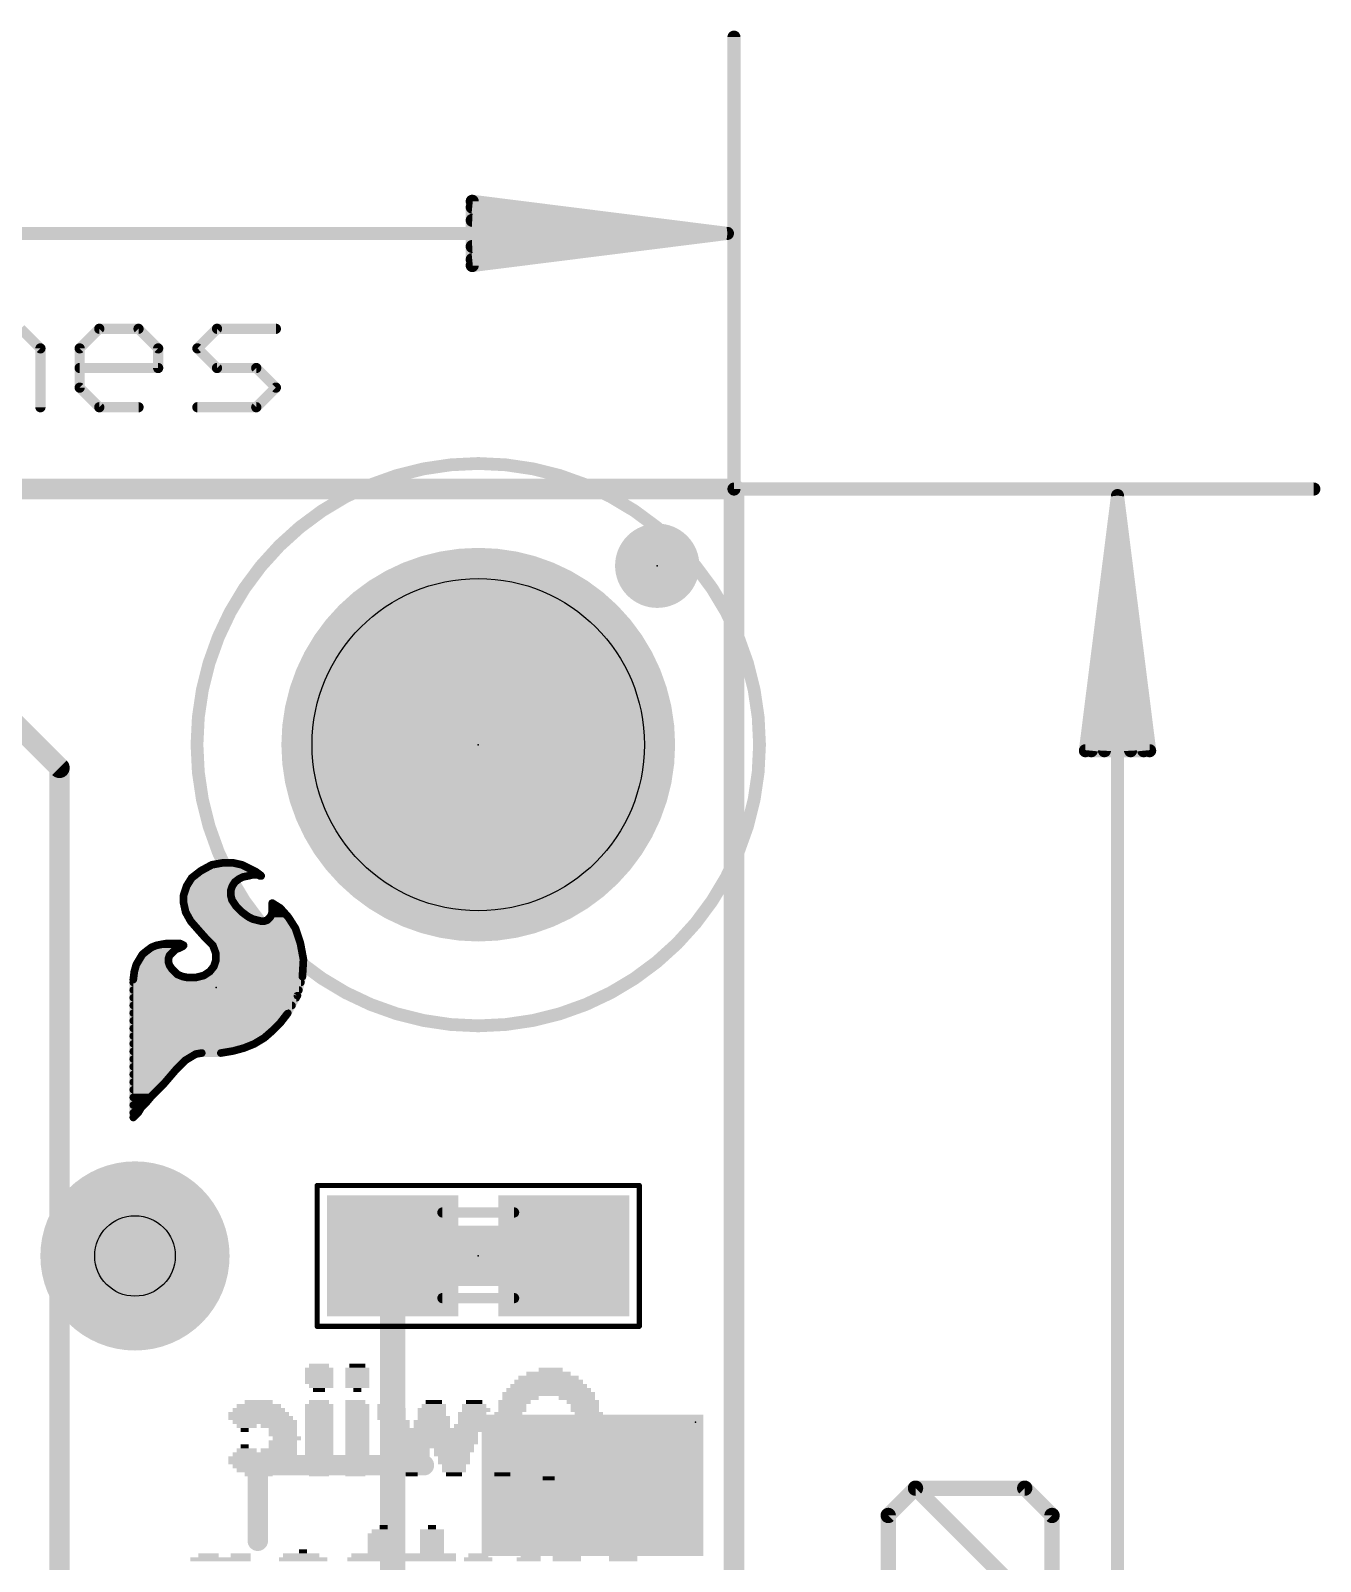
# Model space of a CAD drawing. Extents: x -39 to 68, y -12 to 30.
# Drawn here: x 18.41 to 31.23, y 14.75 to 29.96 of the extents above; entities that cross this region are included whole.
import ezdxf

# ---------------------------------------------------------------- set-up
doc = ezdxf.new("R2010")
doc.units = 0
for name, color, linetype in [('1', 12, 'CONTINUOUS'), ('16', 132, 'CONTINUOUS'), ('17', 110, 'CONTINUOUS'), ('20', 31, 'CONTINUOUS'), ('21', 41, 'CONTINUOUS'), ('22', 40, 'CONTINUOUS'), ('23', 53, 'CONTINUOUS'), ('24', 53, 'CONTINUOUS'), ('29', 253, 'CONTINUOUS'), ('30', 253, 'CONTINUOUS'), ('31', 253, 'CONTINUOUS'), ('35', 253, 'CONTINUOUS'), ('39', 12, 'CONTINUOUS'), ('41', 12, 'CONTINUOUS'), ('42', 132, 'CONTINUOUS'), ('44', 253, 'CONTINUOUS'), ('47', 253, 'CONTINUOUS'), ('51', 53, 'CONTINUOUS')]:
    doc.layers.add(name, color=color, linetype=linetype)

# ---------------------------------------------------------------- blocks, each defined once
blk = doc.blocks.new('RECT')
blk.add_solid([(-0.5, -0.5), (0.5, -0.5), (-0.5, 0.5), (0.5, 0.5)])
blk = doc.blocks.new('PIE')
at = {"const_width": 0.5}
blk.add_lwpolyline([(0, -0.25, 1), (0, 0.25, 1), (0, -0.25)], format="xyb", dxfattribs=at)
blk = doc.blocks.new('ROUNDP')
at = {"const_width": 0.5}
blk.add_lwpolyline([(0, -0.25, 1), (0, 0.25, 1), (0, -0.25)], format="xyb", dxfattribs=at)

msp = doc.modelspace()

# ---------------------------------------------------------------- linework, layer by layer
at = {"layer": '1'}
for points, const_width in [([(0, 25.4), (25.4, 25.4)], 0.2032), ([(25.4, 25.4), (25.4, 0)], 0.2032), ([(22.01, 17.78), (22.01, 12.739)], 0.254)]:
    msp.add_lwpolyline(points, dxfattribs=dict(at, const_width=const_width))
for points, const_width in [([(25.4508, 25.4, 1), (25.3492, 25.4)], 0.1016), ([(25.4, 25.3492, 1), (25.4, 25.4508)], 0.1016), ([(22.0735, 17.78, 1), (21.9465, 17.78)], 0.127)]:
    msp.add_lwpolyline(points, format="xyb", dxfattribs=dict(at, const_width=const_width))
at = {"layer": '16', "const_width": 0.2032}
for points in [[(25.4, 25.4), (0, 25.4)], [(25.4, 0), (25.4, 25.4)]]:
    msp.add_lwpolyline(points, dxfattribs=at)
at = {"layer": '16', "const_width": 0.1016}
for points in [[(25.4508, 25.4, 1), (25.3492, 25.4)], [(25.4, 25.3492, 1), (25.4, 25.4508)]]:
    msp.add_lwpolyline(points, format="xyb", dxfattribs=at)
at = {"layer": '20', "const_width": 0.2032}
for points in [[(25.4, 25.4), (0, 25.4)], [(25.4, 0), (25.4, 25.4)]]:
    msp.add_lwpolyline(points, dxfattribs=at)
at = {"layer": '20', "const_width": 0.1016}
for points in [[(25.4508, 25.4, 1), (25.3492, 25.4)], [(25.4, 25.3492, 1), (25.4, 25.4508)]]:
    msp.add_lwpolyline(points, format="xyb", dxfattribs=at)
at = {"layer": '20'}
msp.add_circle((22.86, 22.86), 1.651, dxfattribs=at)
at = {"layer": '21'}
for points, const_width in [([(17.55, 23.78), (18.7, 22.63)], 0.2032), ([(18.7, 22.63), (18.7, 12.93)], 0.2032), ([(20.1035, 21.606), (20.0135, 21.536)], 0.0762), ([(20.0503, 21.5646), (20.6079, 21.5646)], 0.0762), ([(20.2135, 21.666), (20.1035, 21.606)], 0.0762), ([(20.1673, 21.6408), (20.5639, 21.6408)], 0.0762), ([(20.3235, 21.686), (20.2135, 21.666)], 0.0762), ([(20.4235, 21.686), (20.3235, 21.686)], 0.0762), ([(20.5135, 21.666), (20.4235, 21.686)], 0.0762), ([(20.6535, 21.596), (20.5135, 21.666)], 0.0762), ([(20.5735, 21.556), (20.6135, 21.566)], 0.0762), ([(20.6135, 21.566), (20.6735, 21.566)], 0.0762), ([(20.6935, 21.566), (20.6535, 21.596)], 0.0762), ([(20.6735, 21.566), (20.6935, 21.556)], 0.0762), ([(20.6763, 21.5646), (20.6949, 21.5646)], 0.0762), ([(20.7035, 21.556), (20.6935, 21.566)], 0.0762), ([(19.9635, 21.456), (19.9335, 21.366)], 0.0762), ([(19.9489, 21.4122), (20.4035, 21.4122)], 0.0762), ([(20.0135, 21.536), (19.9635, 21.456)], 0.0762), ([(19.9838, 21.4884), (20.4384, 21.4884)], 0.0762), ([(20.4035, 21.416), (20.4135, 21.446)], 0.0762), ([(20.4035, 21.356), (20.4035, 21.416)], 0.0762), ([(20.4135, 21.446), (20.4235, 21.466)], 0.0762), ([(20.4235, 21.466), (20.4435, 21.496)], 0.0762), ([(20.4435, 21.496), (20.4835, 21.526)], 0.0762), ([(20.4835, 21.526), (20.5235, 21.546)], 0.0762), ([(20.5235, 21.546), (20.5735, 21.556)], 0.0762), ([(20.6935, 21.556), (20.7035, 21.556)], 0.0762), ([(19.9335, 21.366), (19.9335, 21.286)], 0.0762), ([(19.9335, 21.336), (20.4085, 21.336)], 0.0762), ([(19.9335, 21.286), (19.9535, 21.196)], 0.0762), ([(19.9393, 21.2598), (20.451, 21.2598)], 0.0762), ([(20.4135, 21.316), (20.4035, 21.356)], 0.0762), ([(20.4535, 21.256), (20.4135, 21.316)], 0.0762), ([(20.5135, 21.196), (20.4535, 21.256)], 0.0762), ([(20.8135, 21.286), (20.8135, 21.196)], 0.0762), ([(20.8935, 21.236), (20.8135, 21.286)], 0.0762), ([(20.8135, 21.2598), (20.8554, 21.2598)], 0.0762), ([(19.9535, 21.196), (20.0035, 21.106)], 0.0762), ([(19.9604, 21.1836), (20.53, 21.1836)], 0.0762), ([(20.0027, 21.1074), (20.6979, 21.1074)], 0.0762), ([(20.0035, 21.106), (20.0735, 21.026)], 0.0762), ([(20.5535, 21.166), (20.5135, 21.196)], 0.0762), ([(20.5835, 21.146), (20.5535, 21.166)], 0.0762), ([(20.6235, 21.126), (20.5835, 21.146)], 0.0762), ([(20.7035, 21.106), (20.6235, 21.126)], 0.0762), ([(20.7335, 21.106), (20.7035, 21.106)], 0.0762), ([(20.7635, 21.116), (20.7335, 21.106)], 0.0762), ([(20.7377, 21.1074), (20.9981, 21.1074)], 0.0762), ([(20.7935, 21.146), (20.7635, 21.116)], 0.0762), ([(20.8035, 21.166), (20.7935, 21.146)], 0.0762), ([(20.8135, 21.196), (20.8035, 21.166)], 0.0762), ([(20.8094, 21.1836), (20.9401, 21.1836)], 0.0762), ([(20.9735, 21.146), (20.8935, 21.236)], 0.0762), ([(21.0435, 21.036), (20.9735, 21.146)], 0.0762), ([(20.069, 21.0312), (21.0451, 21.0312)], 0.0762), ([(20.0735, 21.026), (20.1535, 20.936)], 0.0762), ([(20.1366, 20.955), (21.0705, 20.955)], 0.0762), ([(21.0935, 20.886), (21.0435, 21.036)], 0.0762), ([(19.5735, 20.816), (19.5235, 20.776)], 0.0762), ([(19.5568, 20.8026), (19.8301, 20.8026)], 0.0762), ([(19.6135, 20.846), (19.5735, 20.816)], 0.0762), ([(19.6635, 20.866), (19.6135, 20.846)], 0.0762), ([(19.7135, 20.876), (19.6635, 20.866)], 0.0762), ([(19.7735, 20.886), (19.7135, 20.876)], 0.0762), ([(19.7303, 20.8788), (19.9079, 20.8788)], 0.0762), ([(19.8935, 20.886), (19.7735, 20.886)], 0.0762), ([(19.7935, 20.766), (19.8535, 20.826)], 0.0762), ([(19.8535, 20.826), (19.8835, 20.836)], 0.0762), ([(19.8835, 20.836), (19.9235, 20.856)], 0.0762), ([(19.9335, 20.866), (19.8935, 20.886)], 0.0762), ([(19.9235, 20.856), (19.9335, 20.866)], 0.0762), ([(20.1535, 20.936), (20.2235, 20.866)], 0.0762), ([(20.2107, 20.8788), (21.0949, 20.8788)], 0.0762), ([(20.2235, 20.866), (20.2535, 20.786)], 0.0762), ([(20.2473, 20.8026), (21.1091, 20.8026)], 0.0762), ([(21.1235, 20.726), (21.0935, 20.886)], 0.0762), ([(19.4635, 20.676), (19.4435, 20.606)], 0.0762), ([(19.4561, 20.6502), (19.804, 20.6502)], 0.0762), ([(19.5235, 20.776), (19.4635, 20.676)], 0.0762), ([(19.4937, 20.7264), (19.7835, 20.7264)], 0.0762), ([(19.7835, 20.736), (19.7935, 20.766)], 0.0762), ([(19.7835, 20.696), (19.7835, 20.736)], 0.0762), ([(19.7935, 20.666), (19.7835, 20.696)], 0.0762), ([(19.8135, 20.636), (19.7935, 20.666)], 0.0762), ([(20.2335, 20.656), (20.1935, 20.606)], 0.0762), ([(20.2289, 20.6502), (21.119, 20.6502)], 0.0762), ([(20.2535, 20.716), (20.2335, 20.656)], 0.0762), ([(20.2535, 20.786), (20.2535, 20.716)], 0.0762), ([(20.2535, 20.7264), (21.1234, 20.7264)], 0.0762), ([(21.1135, 20.556), (21.1235, 20.726)], 0.0762), ([(19.4435, 20.606), (19.4335, 20.526)], 0.0762), ([(19.4335, 20.526), (19.4335, 19.156)], 0.0762), ([(19.4335, 20.4978), (21.0982, 20.4978)], 0.0762), ([(19.4395, 20.574), (19.8785, 20.574)], 0.0762), ([(19.8735, 20.576), (19.8135, 20.636)], 0.0762), ([(19.9235, 20.556), (19.8735, 20.576)], 0.0762), ([(19.9735, 20.546), (19.9235, 20.556)], 0.0762), ([(20.0535, 20.546), (19.9735, 20.546)], 0.0762), ([(20.1335, 20.566), (20.0535, 20.546)], 0.0762), ([(20.1935, 20.606), (20.1335, 20.566)], 0.0762), ([(20.1455, 20.574), (21.1146, 20.574)], 0.0762), ([(21.0635, 20.366), (21.1135, 20.556)], 0.0762), ([(19.4335, 20.4216), (21.0781, 20.4216)], 0.0762), ([(19.4335, 20.3454), (21.0521, 20.3454)], 0.0762), ([(20.9635, 20.186), (21.0635, 20.366)], 0.0762), ([(19.4335, 20.2692), (21.0097, 20.2692)], 0.0762), ([(19.4335, 20.193), (20.9674, 20.193)], 0.0762), ([(19.4335, 20.1168), (20.9097, 20.1168)], 0.0762), ([(19.4335, 20.0406), (20.8381, 20.0406)], 0.0762), ([(20.8135, 20.016), (20.8935, 20.096)], 0.0762), ([(20.8935, 20.096), (20.9635, 20.186)], 0.0762), ([(19.4335, 19.9644), (20.7545, 19.9644)], 0.0762), ([(19.4335, 19.8882), (20.6372, 19.8882)], 0.0762), ([(20.6335, 19.886), (20.7335, 19.946)], 0.0762), ([(20.7335, 19.946), (20.8135, 20.016)], 0.0762), ([(19.4335, 19.812), (20.3995, 19.812)], 0.0762), ([(19.4335, 19.7358), (19.9698, 19.7358)], 0.0762), ([(19.9535, 19.726), (20.0535, 19.786)], 0.0762), ([(20.0535, 19.786), (20.1135, 19.796)], 0.0762), ([(20.1135, 19.796), (20.3035, 19.796)], 0.0762), ([(20.3035, 19.796), (20.4235, 19.816)], 0.0762), ([(20.4235, 19.816), (20.5335, 19.846)], 0.0762), ([(20.5335, 19.846), (20.6335, 19.886)], 0.0762), ([(19.4335, 19.6596), (19.8871, 19.6596)], 0.0762), ([(19.4335, 19.5834), (19.817, 19.5834)], 0.0762), ([(19.7335, 19.486), (19.8535, 19.626)], 0.0762), ([(19.8535, 19.626), (19.9535, 19.726)], 0.0762), ([(19.4335, 19.5072), (19.7517, 19.5072)], 0.0762), ([(19.4335, 19.431), (19.6785, 19.431)], 0.0762), ([(19.6135, 19.366), (19.7335, 19.486)], 0.0762), ([(19.4335, 19.3548), (19.6042, 19.3548)], 0.0762), ([(19.4335, 19.2786), (19.5361, 19.2786)], 0.0762), ([(19.5135, 19.256), (19.5635, 19.306)], 0.0762), ([(19.5635, 19.306), (19.6135, 19.366)], 0.0762), ([(19.4335, 19.156), (19.4835, 19.206)], 0.0762), ([(19.4335, 19.2024), (19.4799, 19.2024)], 0.0762), ([(19.4835, 19.206), (19.5135, 19.256)], 0.0762), ([(20.67, 14.95), (20.67, 15.7)], 0.2032), ([(20.67, 15.7), (22.32, 15.7)], 0.2032)]:
    msp.add_lwpolyline(points, dxfattribs=dict(at, const_width=const_width))
for points, const_width in [([(18.7508, 22.63, 1), (18.6492, 22.63)], 0.1016), ([(18.6641, 22.5941, 1), (18.7359, 22.6659)], 0.1016), ([(20.0503, 21.5837, 1), (20.0503, 21.5456)], 0.0381), ([(20.0944, 21.6227, 1), (20.1126, 21.5893)], 0.0381), ([(20.1152, 21.591, 1), (20.0918, 21.621)], 0.0381), ([(20.1673, 21.6599, 1), (20.1673, 21.6218)], 0.0381), ([(20.2101, 21.6847, 1), (20.2169, 21.6473)], 0.0381), ([(20.2226, 21.6493, 1), (20.2044, 21.6827)], 0.0381), ([(20.3235, 21.705, 1), (20.3235, 21.6669)], 0.0381), ([(20.3269, 21.6673, 1), (20.3201, 21.7047)], 0.0381), ([(20.4276, 21.7046, 1), (20.4194, 21.6674)], 0.0381), ([(20.4235, 21.6669, 1), (20.4235, 21.705)], 0.0381), ([(20.522, 21.683, 1), (20.505, 21.649)], 0.0381), ([(20.5094, 21.6474, 1), (20.5176, 21.6846)], 0.0381), ([(20.5639, 21.6218, 1), (20.5639, 21.6599)], 0.0381), ([(20.6135, 21.5851, 1), (20.6135, 21.547)], 0.0381), ([(20.6079, 21.5456, 1), (20.6079, 21.5837)], 0.0381), ([(20.6181, 21.5475, 1), (20.6089, 21.5845)], 0.0381), ([(20.6649, 21.6112, 1), (20.6421, 21.5808)], 0.0381), ([(20.645, 21.579, 1), (20.662, 21.613)], 0.0381), ([(20.682, 21.583, 1), (20.665, 21.549)], 0.0381), ([(20.6763, 21.5837, 1), (20.6763, 21.5456)], 0.0381), ([(20.6735, 21.547, 1), (20.6735, 21.5851)], 0.0381), ([(20.707, 21.5795, 1), (20.68, 21.5525)], 0.0381), ([(20.6821, 21.5508, 1), (20.7049, 21.5812)], 0.0381), ([(20.6949, 21.5456, 1), (20.6949, 21.5837)], 0.0381), ([(19.9489, 21.4313, 1), (19.9489, 21.3932)], 0.0381), ([(19.9473, 21.4661, 1), (19.9797, 21.4459)], 0.0381), ([(19.9816, 21.45, 1), (19.9454, 21.462)], 0.0381), ([(19.9838, 21.5075, 1), (19.9838, 21.4694)], 0.0381), ([(20.0018, 21.551, 1), (20.0252, 21.521)], 0.0381), ([(20.0297, 21.5259, 1), (19.9973, 21.5461)], 0.0381), ([(20.4226, 21.416, 1), (20.3845, 21.416)], 0.0381), ([(20.3965, 21.4545, 1), (20.4305, 21.4375)], 0.0381), ([(20.4316, 21.44, 1), (20.3954, 21.452)], 0.0381), ([(20.4035, 21.3932, 1), (20.4035, 21.4313)], 0.0381), ([(20.4076, 21.4766, 1), (20.4394, 21.4554)], 0.0381), ([(20.4405, 21.4575, 1), (20.4065, 21.4745)], 0.0381), ([(20.4321, 21.5112, 1), (20.4549, 21.4808)], 0.0381), ([(20.4594, 21.4854, 1), (20.4276, 21.5066)], 0.0381), ([(20.4384, 21.4694, 1), (20.4384, 21.5075)], 0.0381), ([(20.475, 21.543, 1), (20.492, 21.509)], 0.0381), ([(20.4949, 21.5108, 1), (20.4721, 21.5412)], 0.0381), ([(20.5198, 21.5647, 1), (20.5272, 21.5273)], 0.0381), ([(20.532, 21.529, 1), (20.515, 21.563)], 0.0381), ([(20.5689, 21.5745, 1), (20.5781, 21.5375)], 0.0381), ([(20.5772, 21.5373, 1), (20.5698, 21.5747)], 0.0381), ([(20.6935, 21.5751, 1), (20.6935, 21.537)], 0.0381), ([(20.685, 21.539, 1), (20.702, 21.573)], 0.0381), ([(20.69, 21.5425, 1), (20.717, 21.5695)], 0.0381), ([(20.7035, 21.537, 1), (20.7035, 21.5751)], 0.0381), ([(19.9154, 21.372, 1), (19.9516, 21.36)], 0.0381), ([(19.9335, 21.3551, 1), (19.9335, 21.317)], 0.0381), ([(19.9521, 21.2901, 1), (19.9149, 21.2819)], 0.0381), ([(19.9526, 21.366, 1), (19.9145, 21.366)], 0.0381), ([(19.9145, 21.286, 1), (19.9526, 21.286)], 0.0381), ([(19.9393, 21.2789, 1), (19.9393, 21.2408)], 0.0381), ([(20.3854, 21.422, 1), (20.4216, 21.41)], 0.0381), ([(20.422, 21.3606, 1), (20.385, 21.3514)], 0.0381), ([(20.3845, 21.356, 1), (20.4226, 21.356)], 0.0381), ([(20.4294, 21.3266, 1), (20.3976, 21.3054)], 0.0381), ([(20.395, 21.3114, 1), (20.432, 21.3206)], 0.0381), ([(20.4085, 21.317, 1), (20.4085, 21.3551)], 0.0381), ([(20.467, 21.2695, 1), (20.44, 21.2425)], 0.0381), ([(20.451, 21.2408, 1), (20.451, 21.2789)], 0.0381), ([(20.8326, 21.286, 1), (20.7945, 21.286)], 0.0381), ([(20.8236, 21.3022, 1), (20.8034, 21.2698)], 0.0381), ([(20.8135, 21.2789, 1), (20.8135, 21.2408)], 0.0381), ([(20.8554, 21.2408, 1), (20.8554, 21.2789)], 0.0381), ([(19.9702, 21.2053, 1), (19.9368, 21.1867)], 0.0381), ([(19.9349, 21.1919, 1), (19.9721, 21.2001)], 0.0381), ([(19.9604, 21.2027, 1), (19.9604, 21.1646)], 0.0381), ([(20.0027, 21.1265, 1), (20.0027, 21.0884)], 0.0381), ([(20.0178, 21.1185, 1), (19.9892, 21.0935)], 0.0381), ([(20.4376, 21.2454, 1), (20.4694, 21.2666)], 0.0381), ([(20.5249, 21.2112, 1), (20.5021, 21.1808)], 0.0381), ([(20.5, 21.1825, 1), (20.527, 21.2095)], 0.0381), ([(20.53, 21.1646, 1), (20.53, 21.2027)], 0.0381), ([(20.5641, 21.1819, 1), (20.5429, 21.1501)], 0.0381), ([(20.5421, 21.1508, 1), (20.5649, 21.1812)], 0.0381), ([(20.592, 21.163, 1), (20.575, 21.129)], 0.0381), ([(20.5729, 21.1301, 1), (20.5941, 21.1619)], 0.0381), ([(20.6281, 21.1445, 1), (20.6189, 21.1075)], 0.0381), ([(20.615, 21.109, 1), (20.632, 21.143)], 0.0381), ([(20.7035, 21.1251, 1), (20.7035, 21.087)], 0.0381), ([(20.6979, 21.0884, 1), (20.6979, 21.1265)], 0.0381), ([(20.6989, 21.0875, 1), (20.7081, 21.1245)], 0.0381), ([(20.7275, 21.1241, 1), (20.7395, 21.0879)], 0.0381), ([(20.7377, 21.1265, 1), (20.7377, 21.0884)], 0.0381), ([(20.7335, 21.087, 1), (20.7335, 21.1251)], 0.0381), ([(20.75, 21.1295, 1), (20.777, 21.1025)], 0.0381), ([(20.7695, 21.0979, 1), (20.7575, 21.1341)], 0.0381), ([(20.7765, 21.1545, 1), (20.8105, 21.1375)], 0.0381), ([(20.807, 21.1325, 1), (20.78, 21.1595)], 0.0381), ([(20.7854, 21.172, 1), (20.8216, 21.16)], 0.0381), ([(20.8205, 21.1575, 1), (20.7865, 21.1745)], 0.0381), ([(20.8094, 21.2027, 1), (20.8094, 21.1646)], 0.0381), ([(20.7945, 21.196, 1), (20.8326, 21.196)], 0.0381), ([(20.8316, 21.19, 1), (20.7954, 21.202)], 0.0381), ([(20.9077, 21.2487, 1), (20.8793, 21.2233)], 0.0381), ([(20.8834, 21.2198, 1), (20.9036, 21.2522)], 0.0381), ([(20.9401, 21.1646, 1), (20.9401, 21.2027)], 0.0381), ([(20.9896, 21.1562, 1), (20.9574, 21.1358)], 0.0381), ([(20.9593, 21.1333, 1), (20.9877, 21.1587)], 0.0381), ([(20.9981, 21.0884, 1), (20.9981, 21.1265)], 0.0381), ([(19.9868, 21.0967, 1), (20.0202, 21.1153)], 0.0381), ([(20.069, 21.0503, 1), (20.069, 21.0122)], 0.0381), ([(20.0877, 21.0387, 1), (20.0593, 21.0133)], 0.0381), ([(20.0592, 21.0135, 1), (20.0878, 21.0385)], 0.0381), ([(20.1366, 20.9741, 1), (20.1366, 20.936)], 0.0381), ([(21.0616, 21.042, 1), (21.0254, 21.03)], 0.0381), ([(21.0274, 21.0258, 1), (21.0596, 21.0462)], 0.0381), ([(21.0451, 21.0122, 1), (21.0451, 21.0503)], 0.0381), ([(21.0705, 20.936, 1), (21.0705, 20.9741)], 0.0381), ([(19.5568, 20.8217, 1), (19.5568, 20.7836)], 0.0381), ([(19.5621, 20.8312, 1), (19.5849, 20.8008)], 0.0381), ([(19.5854, 20.8011, 1), (19.5616, 20.8309)], 0.0381), ([(19.6064, 20.8637, 1), (19.6206, 20.8283)], 0.0381), ([(19.6249, 20.8308, 1), (19.6021, 20.8612)], 0.0381), ([(19.6598, 20.8847, 1), (19.6672, 20.8473)], 0.0381), ([(19.6706, 20.8483, 1), (19.6564, 20.8837)], 0.0381), ([(19.7104, 20.8948, 1), (19.7166, 20.8572)], 0.0381), ([(19.7172, 20.8573, 1), (19.7098, 20.8947)], 0.0381), ([(19.7303, 20.8979, 1), (19.7303, 20.8598)], 0.0381), ([(19.7735, 20.905, 1), (19.7735, 20.8669)], 0.0381), ([(19.7766, 20.8672, 1), (19.7704, 20.9048)], 0.0381), ([(19.8301, 20.7836, 1), (19.8301, 20.8217)], 0.0381), ([(19.8475, 20.8441, 1), (19.8595, 20.8079)], 0.0381), ([(19.867, 20.8125, 1), (19.84, 20.8395)], 0.0381), ([(19.875, 20.853, 1), (19.892, 20.819)], 0.0381), ([(19.902, 20.903, 1), (19.885, 20.869)], 0.0381), ([(19.8895, 20.8179, 1), (19.8775, 20.8541)], 0.0381), ([(19.8935, 20.8669, 1), (19.8935, 20.905)], 0.0381), ([(19.91, 20.8695, 1), (19.937, 20.8425)], 0.0381), ([(19.9079, 20.8598, 1), (19.9079, 20.8979)], 0.0381), ([(19.932, 20.839, 1), (19.915, 20.873)], 0.0381), ([(19.947, 20.8525, 1), (19.92, 20.8795)], 0.0381), ([(19.925, 20.849, 1), (19.942, 20.883)], 0.0381), ([(20.167, 20.9495, 1), (20.14, 20.9225)], 0.0381), ([(20.1393, 20.9233, 1), (20.1677, 20.9487)], 0.0381), ([(20.2107, 20.8979, 1), (20.2107, 20.8598)], 0.0381), ([(20.2413, 20.8727, 1), (20.2057, 20.8593)], 0.0381), ([(20.21, 20.8525, 1), (20.237, 20.8795)], 0.0381), ([(20.2473, 20.8217, 1), (20.2473, 20.7836)], 0.0381), ([(21.1122, 20.8895, 1), (21.0748, 20.8825)], 0.0381), ([(21.0754, 20.88, 1), (21.1116, 20.892)], 0.0381), ([(21.0949, 20.8598, 1), (21.0949, 20.8979)], 0.0381), ([(21.1091, 20.7836, 1), (21.1091, 20.8217)], 0.0381), ([(19.4561, 20.6693, 1), (19.4561, 20.6312)], 0.0381), ([(19.4472, 20.6858, 1), (19.4798, 20.6662)], 0.0381), ([(19.4818, 20.6708, 1), (19.4452, 20.6812)], 0.0381), ([(19.4937, 20.7455, 1), (19.4937, 20.7074)], 0.0381), ([(19.5116, 20.7909, 1), (19.5354, 20.7611)], 0.0381), ([(19.5398, 20.7662, 1), (19.5072, 20.7858)], 0.0381), ([(19.7654, 20.742, 1), (19.8016, 20.73)], 0.0381), ([(19.8016, 20.702, 1), (19.7654, 20.69)], 0.0381), ([(19.8026, 20.736, 1), (19.7645, 20.736)], 0.0381), ([(19.7645, 20.696, 1), (19.8026, 20.696)], 0.0381), ([(19.8094, 20.6766, 1), (19.7776, 20.6554)], 0.0381), ([(19.78, 20.7795, 1), (19.807, 20.7525)], 0.0381), ([(19.8116, 20.76, 1), (19.7754, 20.772)], 0.0381), ([(19.7754, 20.66, 1), (19.8116, 20.672)], 0.0381), ([(19.7835, 20.7074, 1), (19.7835, 20.7455)], 0.0381), ([(19.804, 20.6312, 1), (19.804, 20.6693)], 0.0381), ([(20.2289, 20.6693, 1), (20.2289, 20.6312)], 0.0381), ([(20.2484, 20.6441, 1), (20.2186, 20.6679)], 0.0381), ([(20.2535, 20.7455, 1), (20.2535, 20.7074)], 0.0381), ([(20.2726, 20.786, 1), (20.2345, 20.786)], 0.0381), ([(20.2345, 20.716, 1), (20.2726, 20.716)], 0.0381), ([(20.2716, 20.71, 1), (20.2354, 20.722)], 0.0381), ([(20.2357, 20.7793, 1), (20.2713, 20.7927)], 0.0381), ([(21.1425, 20.7249, 1), (21.1045, 20.7271)], 0.0381), ([(21.1048, 20.7225, 1), (21.1422, 20.7295)], 0.0381), ([(21.119, 20.6312, 1), (21.119, 20.6693)], 0.0381), ([(21.1234, 20.7074, 1), (21.1234, 20.7455)], 0.0381), ([(19.4146, 20.5284, 1), (19.4524, 20.5236)], 0.0381), ([(19.4335, 20.5169, 1), (19.4335, 20.4788)], 0.0381), ([(19.4526, 20.526, 1), (19.4145, 20.526)], 0.0381), ([(19.4395, 20.5931, 1), (19.4395, 20.555)], 0.0381), ([(19.4252, 20.6112, 1), (19.4618, 20.6008)], 0.0381), ([(19.4624, 20.6036, 1), (19.4246, 20.6084)], 0.0381), ([(19.827, 20.6495, 1), (19.8, 20.6225)], 0.0381), ([(19.7976, 20.6254, 1), (19.8294, 20.6466)], 0.0381), ([(19.8806, 20.5937, 1), (19.8664, 20.5583)], 0.0381), ([(19.86, 20.5625, 1), (19.887, 20.5895)], 0.0381), ([(19.8785, 20.555, 1), (19.8785, 20.5931)], 0.0381), ([(19.9272, 20.5747, 1), (19.9198, 20.5373)], 0.0381), ([(19.9164, 20.5383, 1), (19.9306, 20.5737)], 0.0381), ([(19.9735, 20.565, 1), (19.9735, 20.5269)], 0.0381), ([(19.9698, 20.5273, 1), (19.9772, 20.5647)], 0.0381), ([(20.0489, 20.5645, 1), (20.0581, 20.5275)], 0.0381), ([(20.0535, 20.5269, 1), (20.0535, 20.565)], 0.0381), ([(20.1229, 20.5819, 1), (20.1441, 20.5501)], 0.0381), ([(20.1455, 20.5931, 1), (20.1455, 20.555)], 0.0381), ([(20.1381, 20.5475, 1), (20.1289, 20.5845)], 0.0381), ([(20.1786, 20.6179, 1), (20.2084, 20.5941)], 0.0381), ([(20.2041, 20.5901, 1), (20.1829, 20.6219)], 0.0381), ([(20.2154, 20.662, 1), (20.2516, 20.65)], 0.0381), ([(21.0945, 20.5571, 1), (21.1325, 20.5549)], 0.0381), ([(21.1319, 20.5512, 1), (21.0951, 20.5608)], 0.0381), ([(21.0982, 20.4788, 1), (21.0982, 20.5169)], 0.0381), ([(21.1146, 20.555, 1), (21.1146, 20.5931)], 0.0381), ([(19.4335, 20.4407, 1), (19.4335, 20.4026)], 0.0381), ([(19.4335, 20.3645, 1), (19.4335, 20.3264)], 0.0381), ([(21.0451, 20.3708, 1), (21.0819, 20.3612)], 0.0381), ([(21.0802, 20.3567, 1), (21.0468, 20.3753)], 0.0381), ([(21.0521, 20.3264, 1), (21.0521, 20.3645)], 0.0381), ([(21.0781, 20.4026, 1), (21.0781, 20.4407)], 0.0381), ([(19.4335, 20.2883, 1), (19.4335, 20.2502)], 0.0381), ([(19.4335, 20.2121, 1), (19.4335, 20.174)], 0.0381), ([(20.9674, 20.174, 1), (20.9674, 20.2121)], 0.0381), ([(21.0097, 20.2502, 1), (21.0097, 20.2883)], 0.0381), ([(19.4335, 20.1359, 1), (19.4335, 20.0978)], 0.0381), ([(19.4335, 20.0597, 1), (19.4335, 20.0216)], 0.0381), ([(20.8381, 20.0216, 1), (20.8381, 20.0597)], 0.0381), ([(20.8785, 20.1077, 1), (20.9085, 20.0843)], 0.0381), ([(20.907, 20.0825, 1), (20.88, 20.1095)], 0.0381), ([(20.9097, 20.0978, 1), (20.9097, 20.1359)], 0.0381), ([(20.9468, 20.1953, 1), (20.9802, 20.1767)], 0.0381), ([(20.9785, 20.1743, 1), (20.9485, 20.1977)], 0.0381), ([(19.4335, 19.9835, 1), (19.4335, 19.9454)], 0.0381), ([(19.4335, 19.9073, 1), (19.4335, 19.8692)], 0.0381), ([(20.6372, 19.8692, 1), (20.6372, 19.9073)], 0.0381), ([(20.721, 19.9603, 1), (20.746, 19.9317)], 0.0381), ([(20.7433, 19.9297, 1), (20.7237, 19.9623)], 0.0381), ([(20.7545, 19.9454, 1), (20.7545, 19.9835)], 0.0381), ([(20.8, 20.0295, 1), (20.827, 20.0025)], 0.0381), ([(20.826, 20.0017, 1), (20.801, 20.0303)], 0.0381), ([(19.4335, 19.8311, 1), (19.4335, 19.793)], 0.0381), ([(19.4335, 19.7549, 1), (19.4335, 19.7168)], 0.0381), ([(19.9698, 19.7168, 1), (19.9698, 19.7549)], 0.0381), ([(20.0504, 19.8048, 1), (20.0566, 19.7672)], 0.0381), ([(20.0633, 19.7697, 1), (20.0437, 19.8023)], 0.0381), ([(20.1135, 19.815, 1), (20.1135, 19.7769)], 0.0381), ([(20.1166, 19.7772, 1), (20.1104, 19.8148)], 0.0381), ([(20.3004, 19.8148, 1), (20.3066, 19.7772)], 0.0381), ([(20.3035, 19.7769, 1), (20.3035, 19.815)], 0.0381), ([(20.3995, 19.793, 1), (20.3995, 19.8311)], 0.0381), ([(20.4185, 19.8344, 1), (20.4285, 19.7976)], 0.0381), ([(20.4266, 19.7972, 1), (20.4204, 19.8348)], 0.0381), ([(20.5264, 19.8637, 1), (20.5406, 19.8283)], 0.0381), ([(20.5385, 19.8276, 1), (20.5285, 19.8644)], 0.0381), ([(20.6237, 19.9023, 1), (20.6433, 19.8697)], 0.0381), ([(20.6406, 19.8683, 1), (20.6264, 19.9037)], 0.0381), ([(19.4335, 19.6787, 1), (19.4335, 19.6406)], 0.0381), ([(19.4335, 19.6025, 1), (19.4335, 19.5644)], 0.0381), ([(19.817, 19.5644, 1), (19.817, 19.6025)], 0.0381), ([(19.84, 19.6395, 1), (19.867, 19.6125)], 0.0381), ([(19.868, 19.6136, 1), (19.839, 19.6384)], 0.0381), ([(19.8871, 19.6406, 1), (19.8871, 19.6787)], 0.0381), ([(19.9437, 19.7423, 1), (19.9633, 19.7097)], 0.0381), ([(19.967, 19.7125, 1), (19.94, 19.7395)], 0.0381), ([(19.4335, 19.5263, 1), (19.4335, 19.4882)], 0.0381), ([(19.4335, 19.4501, 1), (19.4335, 19.412)], 0.0381), ([(19.6785, 19.412, 1), (19.6785, 19.4501)], 0.0381), ([(19.719, 19.4984, 1), (19.748, 19.4736)], 0.0381), ([(19.747, 19.4725, 1), (19.72, 19.4995)], 0.0381), ([(19.7517, 19.4882, 1), (19.7517, 19.5263)], 0.0381), ([(19.4335, 19.3739, 1), (19.4335, 19.3358)], 0.0381), ([(19.4335, 19.2977, 1), (19.4335, 19.2596)], 0.0381), ([(19.5361, 19.2596, 1), (19.5361, 19.2977)], 0.0381), ([(19.5489, 19.3182, 1), (19.5781, 19.2938)], 0.0381), ([(19.577, 19.2925, 1), (19.55, 19.3195)], 0.0381), ([(19.6, 19.3795, 1), (19.627, 19.3525)], 0.0381), ([(19.6281, 19.3538, 1), (19.5989, 19.3782)], 0.0381), ([(19.6042, 19.3358, 1), (19.6042, 19.3739)], 0.0381), ([(19.4335, 19.2215, 1), (19.4335, 19.1834)], 0.0381), ([(19.42, 19.1695, 1), (19.447, 19.1425)], 0.0381), ([(19.4145, 19.156, 1), (19.4526, 19.156)], 0.0381), ([(19.4672, 19.2158, 1), (19.4998, 19.1962)], 0.0381), ([(19.497, 19.1925, 1), (19.47, 19.2195)], 0.0381), ([(19.4799, 19.1834, 1), (19.4799, 19.2215)], 0.0381), ([(19.5, 19.2695, 1), (19.527, 19.2425)], 0.0381), ([(19.5298, 19.2462, 1), (19.4972, 19.2658)], 0.0381), ([(20.7208, 15.7, 1), (20.6192, 15.7)], 0.1016), ([(20.67, 15.7508, 1), (20.67, 15.6492)], 0.1016), ([(22.32, 15.6492, 1), (22.32, 15.7508)], 0.1016), ([(20.6192, 14.95, 1), (20.7208, 14.95)], 0.1016)]:
    msp.add_lwpolyline(points, format="xyb", dxfattribs=dict(at, const_width=const_width))
at = {"layer": '23'}
for p in [(24.638, 24.638), (22.86, 22.86), (20.2565, 20.447), (22.86, 17.78)]:
    msp.add_point(p, dxfattribs=at)
at = {"layer": '24'}
for p in [(24.638, 24.638), (25.019, 16.129)]:
    msp.add_point(p, dxfattribs=at)
at = {"layer": '29', "const_width": 1.7526}
msp.add_lwpolyline([(22.86, 21.9837, 1), (22.86, 23.7363, 1), (22.86, 21.9837)], format="xyb", dxfattribs=at)
at = {"layer": '30', "const_width": 1.7526}
msp.add_lwpolyline([(22.86, 21.9837, 1), (22.86, 23.7363, 1), (22.86, 21.9837)], format="xyb", dxfattribs=at)
at = {"layer": '39'}
for points, const_width in [([(22.86, 20.066, 1), (22.86, 25.654, 1), (22.86, 20.066)], 0.127), ([(21.26, 18.4927, 1), (21.26, 18.4673)], 0.0254), ([(21.2727, 18.48, 1), (21.2473, 18.48)], 0.0254), ([(24.4727, 18.48, 1), (24.4473, 18.48)], 0.0254), ([(24.46, 18.4673, 1), (24.46, 18.4927)], 0.0254), ([(21.26, 17.0927, 1), (21.26, 17.0673)], 0.0254), ([(21.2473, 17.08, 1), (21.2727, 17.08)], 0.0254), ([(24.4473, 17.08, 1), (24.4727, 17.08)], 0.0254), ([(24.46, 17.0673, 1), (24.46, 17.0927)], 0.0254)]:
    msp.add_lwpolyline(points, format="xyb", dxfattribs=dict(at, const_width=const_width))
at = {"layer": '39', "const_width": 0.0508}
for points in [[(21.26, 18.48), (24.46, 18.48)], [(21.26, 17.08), (21.26, 18.48)], [(24.46, 18.48), (24.46, 17.08)], [(24.46, 17.08), (21.26, 17.08)]]:
    msp.add_lwpolyline(points, dxfattribs=at)
at = {"layer": '41'}
for points, const_width in [([(22.86, 24.7142, 1), (22.86, 21.0058)], 0.2032), ([(22.86, 21.0058, 1), (22.86, 24.7142)], 0.2032), ([(22.86, 24.765, 1), (22.86, 24.6634)], 0.1016), ([(22.86, 24.6634, 1), (22.86, 24.765)], 0.1016), ([(22.86, 21.0566, 1), (22.86, 20.955)], 0.1016), ([(22.86, 20.955, 1), (22.86, 21.0566)], 0.1016)]:
    msp.add_lwpolyline(points, format="xyb", dxfattribs=dict(at, const_width=const_width))
at = {"layer": '42'}
for points, const_width in [([(22.86, 24.7142, 1), (22.86, 21.0058)], 0.2032), ([(22.86, 21.0058, 1), (22.86, 24.7142)], 0.2032), ([(22.86, 24.765, 1), (22.86, 24.6634)], 0.1016), ([(22.86, 24.6634, 1), (22.86, 24.765)], 0.1016), ([(22.86, 21.0566, 1), (22.86, 20.955)], 0.1016), ([(22.86, 20.955, 1), (22.86, 21.0566)], 0.1016)]:
    msp.add_lwpolyline(points, format="xyb", dxfattribs=dict(at, const_width=const_width))
at = {"layer": '44'}
msp.add_circle((19.45, 17.78), 0.4, dxfattribs=at)
at = {"layer": '47'}
for points, const_width in [([(25.4, 25.4), (25.4, 29.89)], 0.13), ([(25.335, 27.94), (22.8, 28.2592)], 0.13), ([(22.8, 28.2592), (22.8, 27.6208)], 0.13), ([(25.335, 27.94), (22.8, 28.2)], 0.13), ([(25.335, 27.94), (0.065, 27.94)], 0.13), ([(25.335, 27.94), (22.8, 28.07)], 0.13), ([(22.8, 27.6208), (25.335, 27.94)], 0.13), ([(22.8, 27.81), (25.335, 27.94)], 0.13), ([(22.8, 27.68), (25.335, 27.94)], 0.13), ([(18.3161, 26.9924), (18.511, 26.7975)], 0.1016), ([(18.9008, 26.7975), (19.0957, 26.9924)], 0.1016), ([(19.0957, 26.9924), (19.4855, 26.9924)], 0.1016), ([(19.4855, 26.9924), (19.6804, 26.7975)], 0.1016), ([(20.0702, 26.7975), (20.2651, 26.9924)], 0.1016), ([(20.2651, 26.9924), (20.8498, 26.9924)], 0.1016), ([(18.511, 26.7975), (18.511, 26.2128)], 0.1016), ([(18.9008, 26.4077), (18.9008, 26.7975)], 0.1016), ([(19.6804, 26.7975), (19.6804, 26.6026)], 0.1016), ([(20.2651, 26.6026), (20.0702, 26.7975)], 0.1016), ([(19.6804, 26.6026), (18.9008, 26.6026)], 0.1016), ([(20.6549, 26.6026), (20.2651, 26.6026)], 0.1016), ([(20.8498, 26.4077), (20.6549, 26.6026)], 0.1016), ([(19.0957, 26.2128), (18.9008, 26.4077)], 0.1016), ([(20.6549, 26.2128), (20.8498, 26.4077)], 0.1016), ([(19.4855, 26.2128), (19.0957, 26.2128)], 0.1016), ([(20.0702, 26.2128), (20.6549, 26.2128)], 0.1016), ([(25.4, 25.4), (31.16, 25.4)], 0.13), ([(29.21, 25.335), (28.8908, 22.8)], 0.13), ([(29.21, 25.335), (28.95, 22.8)], 0.13), ([(29.21, 25.335), (29.08, 22.8)], 0.13), ([(29.21, 0.065), (29.21, 25.335)], 0.13), ([(29.5292, 22.8), (29.21, 25.335)], 0.13), ([(29.34, 22.8), (29.21, 25.335)], 0.13), ([(29.47, 22.8), (29.21, 25.335)], 0.13), ([(28.8908, 22.8), (29.5292, 22.8)], 0.13), ([(26.9323, 15.2012), (27.2035, 15.4724)], 0.1524), ([(27.2035, 15.4724), (28.2881, 15.4724)], 0.1524), ([(28.2881, 14.3877), (27.2035, 15.4724)], 0.1524), ([(28.2881, 15.4724), (28.5593, 15.2012)], 0.1524), ([(26.9323, 14.6589), (26.9323, 15.2012)], 0.1524), ([(28.5593, 15.2012), (28.5593, 14.6589)], 0.1524)]:
    msp.add_lwpolyline(points, dxfattribs=dict(at, const_width=const_width))
for points, const_width in [([(25.4325, 29.89, 1), (25.3675, 29.89)], 0.065), ([(22.8041, 28.2915, 1), (22.7959, 28.227)], 0.065), ([(22.8325, 28.2592, 1), (22.7675, 28.2592)], 0.065), ([(22.8033, 28.2323, 1), (22.7967, 28.1677)], 0.065), ([(22.8017, 28.1025, 1), (22.7983, 28.0375)], 0.065), ([(25.3391, 27.9078, 1), (25.3309, 27.9722)], 0.065), ([(25.3309, 27.9078, 1), (25.3391, 27.9722)], 0.065), ([(25.3383, 27.9077, 1), (25.3317, 27.9723)], 0.065), ([(25.3317, 27.9077, 1), (25.3383, 27.9723)], 0.065), ([(25.3333, 27.9075, 1), (25.3367, 27.9725)], 0.065), ([(25.3367, 27.9075, 1), (25.3333, 27.9725)], 0.065), ([(25.335, 27.9075, 1), (25.335, 27.9725)], 0.065), ([(22.7983, 27.8425, 1), (22.8017, 27.7775)], 0.065), ([(22.7967, 27.7123, 1), (22.8033, 27.6477)], 0.065), ([(22.7959, 27.653, 1), (22.8041, 27.5885)], 0.065), ([(22.7675, 27.6208, 1), (22.8325, 27.6208)], 0.065), ([(19.0957, 27.0178, 1), (19.0957, 26.967)], 0.0508), ([(19.1136, 26.9744, 1), (19.0777, 27.0104)], 0.0508), ([(19.5034, 27.0104, 1), (19.4675, 26.9744)], 0.0508), ([(19.4855, 26.967, 1), (19.4855, 27.0178)], 0.0508), ([(20.2651, 27.0178, 1), (20.2651, 26.967)], 0.0508), ([(20.283, 26.9744, 1), (20.2471, 27.0104)], 0.0508), ([(20.8498, 26.967, 1), (20.8498, 27.0178)], 0.0508), ([(18.5364, 26.7975, 1), (18.4856, 26.7975)], 0.0508), ([(18.493, 26.7795, 1), (18.5289, 26.8155)], 0.0508), ([(18.8828, 26.8155, 1), (18.9187, 26.7795)], 0.0508), ([(18.9262, 26.7975, 1), (18.8754, 26.7975)], 0.0508), ([(19.7058, 26.7975, 1), (19.655, 26.7975)], 0.0508), ([(19.6624, 26.7795, 1), (19.6983, 26.8155)], 0.0508), ([(20.0881, 26.8155, 1), (20.0522, 26.7795)], 0.0508), ([(20.0522, 26.8155, 1), (20.0881, 26.7795)], 0.0508), ([(18.9008, 26.628, 1), (18.9008, 26.5772)], 0.0508), ([(19.655, 26.6026, 1), (19.7058, 26.6026)], 0.0508), ([(19.6804, 26.5772, 1), (19.6804, 26.628)], 0.0508), ([(20.2651, 26.628, 1), (20.2651, 26.5772)], 0.0508), ([(20.2471, 26.5846, 1), (20.283, 26.6206)], 0.0508), ([(20.6728, 26.6206, 1), (20.6369, 26.5846)], 0.0508), ([(20.6549, 26.5772, 1), (20.6549, 26.628)], 0.0508), ([(18.9187, 26.4257, 1), (18.8828, 26.3897)], 0.0508), ([(18.8754, 26.4077, 1), (18.9262, 26.4077)], 0.0508), ([(20.8677, 26.3897, 1), (20.8318, 26.4257)], 0.0508), ([(20.8318, 26.3897, 1), (20.8677, 26.4257)], 0.0508), ([(18.4856, 26.2128, 1), (18.5364, 26.2128)], 0.0508), ([(19.0957, 26.2382, 1), (19.0957, 26.1874)], 0.0508), ([(19.0777, 26.1948, 1), (19.1136, 26.2308)], 0.0508), ([(19.4855, 26.1874, 1), (19.4855, 26.2382)], 0.0508), ([(20.0702, 26.2382, 1), (20.0702, 26.1874)], 0.0508), ([(20.6369, 26.2308, 1), (20.6728, 26.1948)], 0.0508), ([(20.6549, 26.1874, 1), (20.6549, 26.2382)], 0.0508), ([(25.4, 25.4325, 1), (25.4, 25.3675)], 0.065), ([(25.3675, 25.4, 1), (25.4325, 25.4)], 0.065), ([(31.16, 25.3675, 1), (31.16, 25.4325)], 0.065), ([(29.2425, 25.335, 1), (29.1775, 25.335)], 0.065), ([(29.2422, 25.3391, 1), (29.1778, 25.3309)], 0.065), ([(29.2425, 25.3333, 1), (29.1775, 25.3367)], 0.065), ([(29.2425, 25.3367, 1), (29.1775, 25.3333)], 0.065), ([(29.2423, 25.3383, 1), (29.1777, 25.3317)], 0.065), ([(29.2423, 25.3317, 1), (29.1777, 25.3383)], 0.065), ([(29.2422, 25.3309, 1), (29.1778, 25.3391)], 0.065), ([(28.8585, 22.8041, 1), (28.923, 22.7959)], 0.065), ([(28.8908, 22.8325, 1), (28.8908, 22.7675)], 0.065), ([(28.9177, 22.8033, 1), (28.9823, 22.7967)], 0.065), ([(29.0475, 22.8017, 1), (29.1125, 22.7983)], 0.065), ([(29.3075, 22.7983, 1), (29.3725, 22.8017)], 0.065), ([(29.4377, 22.7967, 1), (29.5023, 22.8033)], 0.065), ([(29.497, 22.7959, 1), (29.5615, 22.8041)], 0.065), ([(29.5292, 22.7675, 1), (29.5292, 22.8325)], 0.065), ([(27.2304, 15.4993, 1), (27.1765, 15.4454)], 0.0762), ([(27.2035, 15.5105, 1), (27.2035, 15.4343)], 0.0762), ([(27.2304, 15.4454, 1), (27.1765, 15.4993)], 0.0762), ([(28.3151, 15.4993, 1), (28.2612, 15.4454)], 0.0762), ([(28.2881, 15.4343, 1), (28.2881, 15.5105)], 0.0762), ([(26.9704, 15.2012, 1), (26.8942, 15.2012)], 0.0762), ([(26.9054, 15.2281, 1), (26.9593, 15.1743)], 0.0762), ([(28.5974, 15.2012, 1), (28.5212, 15.2012)], 0.0762), ([(28.5324, 15.1743, 1), (28.5862, 15.2281)], 0.0762)]:
    msp.add_lwpolyline(points, format="xyb", dxfattribs=dict(at, const_width=const_width))
at = {"layer": '51', "const_width": 0.1016}
for points in [[(22.504, 18.212), (23.216, 18.212)], [(22.504, 17.361), (23.216, 17.361)]]:
    msp.add_lwpolyline(points, dxfattribs=at)
at = {"layer": '51', "const_width": 0.0508}
for points in [[(22.504, 18.2374, 1), (22.504, 18.1866)], [(23.216, 18.1866, 1), (23.216, 18.2374)], [(22.504, 17.3864, 1), (22.504, 17.3356)], [(23.216, 17.3356, 1), (23.216, 17.3864)]]:
    msp.add_lwpolyline(points, format="xyb", dxfattribs=at)

# ---------------------------------------------------------------- block references
at = {"layer": '1', "xscale": 0.635, "yscale": 0.635}
msp.add_blockref('PIE', (24.638, 24.638), dxfattribs=at)
at = {"layer": '1', "xscale": 1.1}
for p in [(22.01, 17.78), (23.71, 17.78)]:
    msp.add_blockref('RECT', p, dxfattribs=at)
at = {"layer": '1', "xscale": 1.2, "yscale": 2, "rotation": 90}
msp.add_blockref('RECT', (23.995, 15.5), dxfattribs=at)
at = {"layer": '16', "xscale": 0.635, "yscale": 0.635}
msp.add_blockref('PIE', (24.638, 24.638), dxfattribs=at)
at = {"layer": '17', "xscale": 1.6764, "yscale": 1.6764, "rotation": 270}
msp.add_blockref('ROUNDP', (19.45, 17.78), dxfattribs=at)
msp.add_blockref('ROUNDP', (19.45, 17.78), dxfattribs=at)
at = {"layer": '22', "yscale": 0.04, "rotation": 180}
for p, xscale in [((21.279, 16.649), 0.28), ((21.279, 16.609), 0.28), ((21.279, 16.569), 0.28), ((21.279, 16.689), 0.2), ((21.659, 16.649), 0.24), ((21.659, 16.609), 0.24), ((21.659, 16.569), 0.24), ((21.659, 16.689), 0.16), ((23.559, 16.569), 0.6), ((23.559, 16.609), 0.44), ((23.579, 16.649), 0.24), ((21.279, 16.529), 0.28), ((21.299, 16.489), 0.24), ((21.279, 16.449), 0.12), ((21.659, 16.529), 0.24), ((21.659, 16.489), 0.24), ((21.659, 16.449), 0.08), ((23.559, 16.409), 0.92), ((23.559, 16.449), 0.84), ((23.559, 16.489), 0.76), ((23.559, 16.529), 0.68), ((20.679, 16.289), 0.44), ((20.679, 16.329), 0.28), ((21.279, 16.289), 0.28), ((21.279, 16.329), 0.2), ((21.639, 16.329), 0.2), ((21.659, 16.289), 0.24), ((21.979, 16.289), 0.24), ((21.999, 16.329), 0.2), ((22.419, 16.289), 0.24), ((22.419, 16.329), 0.16), ((22.819, 16.289), 0.24), ((22.819, 16.329), 0.16), ((23.219, 16.329), 0.32), ((23.199, 16.289), 0.28), ((23.279, 16.369), 0.36), ((23.839, 16.369), 0.36), ((23.899, 16.329), 0.32), ((23.919, 16.289), 0.28), ((20.679, 16.209), 0.6), ((20.699, 16.169), 0.64), ((20.679, 16.249), 0.52), ((20.739, 16.129), 0.64), ((21.279, 16.249), 0.28), ((21.279, 16.209), 0.28), ((21.279, 16.169), 0.28), ((21.279, 16.129), 0.28), ((21.659, 16.249), 0.24), ((21.659, 16.209), 0.24), ((21.659, 16.169), 0.24), ((21.659, 16.129), 0.24), ((21.999, 16.249), 0.28), ((21.999, 16.209), 0.28), ((21.999, 16.169), 0.28), ((22.039, 16.129), 0.28), ((22.399, 16.129), 0.36), ((22.399, 16.249), 0.28), ((22.399, 16.209), 0.28), ((22.419, 16.169), 0.32), ((22.799, 16.209), 0.28), ((22.799, 16.169), 0.28), ((22.799, 16.129), 0.28), ((22.839, 16.249), 0.28), ((23.159, 16.209), 0.28), ((23.159, 16.169), 0.28), ((23.159, 16.129), 0.28), ((23.199, 16.249), 0.28), ((23.919, 16.249), 0.28), ((23.959, 16.209), 0.28), ((23.959, 16.169), 0.28), ((23.959, 16.129), 0.28), ((20.559, 16.089), 0.2), ((20.539, 16.049), 0.08), ((20.879, 16.089), 0.36), ((20.919, 16.049), 0.28), ((20.919, 16.009), 0.28), ((20.959, 15.969), 0.28), ((21.279, 16.089), 0.28), ((21.279, 16.049), 0.28), ((21.279, 16.009), 0.28), ((21.279, 15.969), 0.28), ((21.659, 16.089), 0.24), ((21.659, 16.049), 0.24), ((21.659, 16.009), 0.24), ((21.659, 15.969), 0.24), ((22.039, 16.089), 0.28), ((22.419, 16.049), 0.96), ((22.399, 16.009), 0.92), ((22.399, 15.969), 0.92), ((22.399, 16.089), 0.36), ((22.759, 16.089), 0.28), ((23.159, 16.089), 0.28), ((23.159, 16.049), 0.28), ((23.179, 16.009), 0.24), ((23.199, 15.969), 0.28), ((23.919, 15.969), 0.28), ((23.959, 16.089), 0.28), ((23.959, 16.049), 0.28), ((23.959, 16.009), 0.28), ((20.739, 15.809), 0.64), ((20.559, 15.849), 0.2), ((20.539, 15.889), 0.08), ((20.879, 15.849), 0.36), ((20.919, 15.929), 0.28), ((20.919, 15.889), 0.28), ((21.279, 15.929), 0.28), ((21.279, 15.889), 0.28), ((21.279, 15.849), 0.28), ((21.279, 15.809), 0.28), ((21.659, 15.929), 0.24), ((21.659, 15.889), 0.24), ((21.659, 15.849), 0.24), ((21.659, 15.809), 0.24), ((22.419, 15.929), 0.88), ((22.399, 15.889), 0.84), ((22.199, 15.849), 0.36), ((22.199, 15.809), 0.36), ((22.619, 15.849), 0.4), ((22.599, 15.809), 0.36), ((23.499, 15.809), 1.04), ((23.219, 15.929), 0.32), ((23.259, 15.849), 0.4), ((23.259, 15.889), 0.32), ((23.839, 15.849), 0.36), ((23.879, 15.889), 0.36), ((23.899, 15.929), 0.32), ((20.699, 15.769), 0.64), ((20.679, 15.729), 0.6), ((20.679, 15.689), 0.52), ((20.679, 15.649), 0.44), ((21.279, 15.769), 0.28), ((21.279, 15.729), 0.28), ((21.279, 15.689), 0.28), ((21.279, 15.649), 0.28), ((21.659, 15.769), 0.24), ((21.659, 15.729), 0.24), ((21.659, 15.689), 0.24), ((21.659, 15.649), 0.24), ((22.199, 15.769), 0.36), ((22.199, 15.729), 0.28), ((22.199, 15.689), 0.28), ((22.199, 15.649), 0.2), ((22.619, 15.769), 0.32), ((22.619, 15.729), 0.32), ((22.619, 15.689), 0.24), ((22.619, 15.649), 0.24), ((23.459, 15.769), 1.04), ((23.419, 15.689), 0.96), ((23.099, 15.649), 0.24), ((23.579, 15.649), 0.56), ((20.679, 15.609), 0.28), ((21.279, 15.609), 0.2), ((21.639, 15.609), 0.2), ((22.199, 15.609), 0.12), ((22.619, 15.609), 0.16), ((23.099, 15.609), 0.16), ((23.559, 15.609), 0.44), ((23.559, 15.569), 0.12), ((21.92, 15.045), 0.24), ((21.92, 15.085), 0.08), ((22.4, 15.045), 0.24), ((22.4, 15.085), 0.08), ((24.08, 15.045), 0.72), ((24.08, 15.085), 0.64), ((24.1, 15.125), 0.44), ((21.9, 15.005), 0.28), ((21.9, 14.965), 0.28), ((21.9, 14.925), 0.28), ((22.4, 15.005), 0.24), ((22.4, 14.965), 0.24), ((22.4, 14.925), 0.24), ((24.04, 14.965), 0.8), ((24.04, 14.925), 0.8), ((24.06, 15.005), 0.76), ((20.3, 14.765), 0.6), ((20.18, 14.805), 0.2), ((20.5, 14.805), 0.2), ((21.12, 14.765), 0.48), ((21.1, 14.805), 0.36), ((21.12, 14.845), 0.08), ((22.1, 14.765), 1.08), ((22.12, 14.805), 1.04), ((21.9, 14.885), 0.28), ((21.9, 14.845), 0.28), ((22.4, 14.885), 0.24), ((22.4, 14.845), 0.24), ((22.86, 14.765), 0.28), ((22.86, 14.805), 0.2), ((23.36, 14.765), 0.24), ((23.38, 14.805), 0.2), ((24.02, 14.885), 0.84), ((23.74, 14.845), 0.28), ((23.74, 14.805), 0.28), ((23.74, 14.765), 0.28), ((24.3, 14.845), 0.28), ((24.3, 14.805), 0.28), ((24.3, 14.765), 0.28)]:
    msp.add_blockref('RECT', p, dxfattribs=dict(at, xscale=xscale))
msp.add_blockref('RECT', (23.439, 15.729), dxfattribs=at)
at = {"layer": '29'}
for name, p, xscale, yscale in [('PIE', (24.638, 24.638), 0.8382, 0.8382), ('RECT', (22.01, 17.78), 1.3032, 1.2032), ('RECT', (23.71, 17.78), 1.3032, 1.2032)]:
    msp.add_blockref(name, p, dxfattribs=dict(at, xscale=xscale, yscale=yscale))
for name, p, xscale, yscale, rotation in [('ROUNDP', (19.45, 17.78), 1.8796, 1.8796, 270), ('RECT', (23.995, 15.5), 1.4032, 2.2032, 90)]:
    msp.add_blockref(name, p, dxfattribs=dict(at, xscale=xscale, yscale=yscale, rotation=rotation))
at = {"layer": '30', "xscale": 0.8382, "yscale": 0.8382}
msp.add_blockref('PIE', (24.638, 24.638), dxfattribs=at)
at = {"layer": '30', "xscale": 1.8796, "yscale": 1.8796, "rotation": 270}
msp.add_blockref('ROUNDP', (19.45, 17.78), dxfattribs=at)
at = {"layer": '31', "xscale": 1.1}
for p in [(22.01, 17.78), (23.71, 17.78)]:
    msp.add_blockref('RECT', p, dxfattribs=at)
at = {"layer": '31', "xscale": 1.2, "yscale": 2, "rotation": 90}
msp.add_blockref('RECT', (23.995, 15.5), dxfattribs=at)
at = {"layer": '35', "xscale": 0.3998, "yscale": 0.6}
msp.add_blockref('RECT', (22.86, 17.78), dxfattribs=at)
at = {"layer": '51', "xscale": 0.5001, "yscale": 0.95}
for p in [(22.2719, 17.7851), (23.4403, 17.7851)]:
    msp.add_blockref('RECT', p, dxfattribs=at)

doc.saveas('drawing.dxf')
